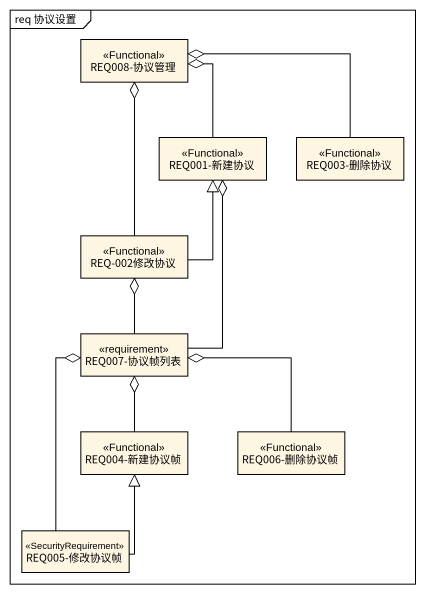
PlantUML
@startuml
mainframe req 协议设置
hide circle
hide empty members
class "REQ008-协议管理" as REQ008_协议管理 <<Functional>>
class "REQ001-新建协议" as REQ001_新建协议 <<Functional>>
class "REQ003-删除协议" as REQ003_删除协议 <<Functional>>
class "REQ-002修改协议" as REQ_002修改协议 <<Functional>>
class "REQ007-协议帧列表" as REQ007_协议帧列表 <<requirement>>
class "REQ004-新建协议帧" as REQ004_新建协议帧 <<Functional>>
class "REQ006-删除协议帧" as REQ006_删除协议帧 <<Functional>>
class "REQ005-修改协议帧" as REQ005_修改协议帧 <<SecurityRequirement>>
REQ001_新建协议 -up-o REQ008_协议管理
REQ003_删除协议 -left-o REQ008_协议管理
REQ_002修改协议 -up-o REQ008_协议管理
REQ_002修改协议 -up-|> REQ001_新建协议
REQ007_协议帧列表 -up-o REQ001_新建协议
REQ007_协议帧列表 -up-o REQ_002修改协议
REQ004_新建协议帧 -up-o REQ007_协议帧列表
REQ006_删除协议帧 -up-o REQ007_协议帧列表
REQ005_修改协议帧 -up-o REQ007_协议帧列表
REQ005_修改协议帧 -up-|> REQ004_新建协议帧
@enduml
